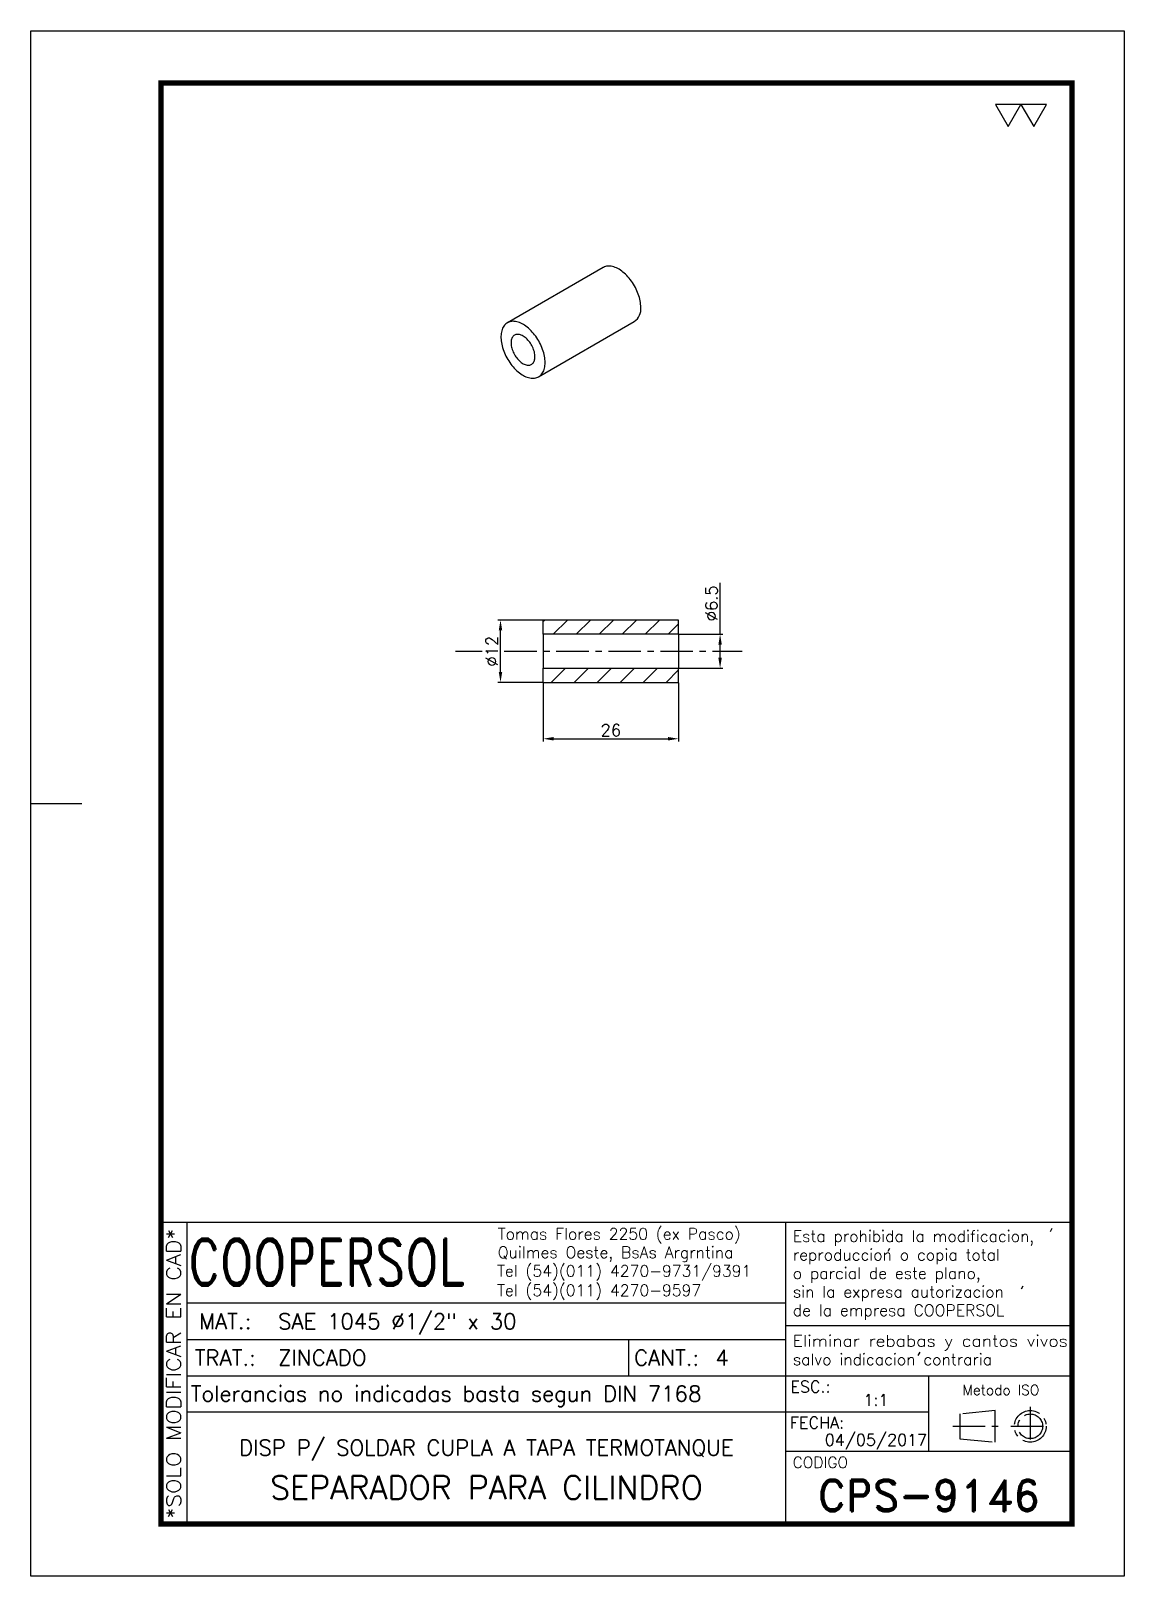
# Model space of a CAD drawing. Extents: x 0 to 210, y 0 to 297.
import ezdxf
from ezdxf.enums import TextEntityAlignment as Align

# ---------------------------------------------------------------- set-up
doc = ezdxf.new("R2010")
doc.units = 0
doc.header["$LTSCALE"] = 5
doc.header["$MEASUREMENT"] = 0
doc.linetypes.add('CENTER', pattern=[2, 1.25, -0.25, 0.25, -0.25])
doc.layers.get('0').update_dxf_attribs({"linetype": 'CONTINUOUS'})
doc.layers.get('DEFPOINTS').update_dxf_attribs({"linetype": 'CONTINUOUS'})
for name, color, linetype in [('1', 1, 'CENTER'), ('CL', 1, 'CENTER'), ('CO', 3, 'CONTINUOUS'), ('FI', 1, 'CONTINUOUS'), ('RY', 5, 'CONTINUOUS')]:
    doc.layers.add(name, color=color, linetype=linetype)
doc.styles.add('ROMAND', font='ROMAND')
doc.styles.add('ROMANS', font='ROMANS.SHX')
doc.dimstyles.new('1', dxfattribs={"dimtxt": 2.3, "dimasz": 2, "dimexe": 0.5, "dimexo": 0.0625, "dimgap": 0.5, "dimtad": 1, "dimdec": 4, "dimdsep": 46, "dimtxsty": 'ROMANS', "dimcen": -2, "dimclrt": 7, "dimadec": 0, "dimazin": 0, "dimtfac": 0.869565, "dimtdec": 4, "dimtmove": 0, "dimatfit": 3, "dimfxl": 1, "dimtolj": 1, "dimarcsym": 0})

# ---------------------------------------------------------------- blocks, each defined once
blk = doc.blocks.new('A4G')
blk.add_line((0, 148.5), (9.75, 148.5))
blk.add_lwpolyline([(0, 297), (210, 297), (210, 0), (0, 0)], close=True)
at = {"const_width": 1}
blk.add_lwpolyline([(25, 287), (200, 287), (200, 10), (25, 10)], close=True, dxfattribs=at)
blk = doc.blocks.new('COOPERSOLROT-02')
for p, q in [((0, 58), (175, 58)), ((0, 0), (0, 58)), ((5, 0), (5, 58)), ((120, 0), (120, 58)), ((175, 0), (175, 58)), ((5, 42.5), (120, 42.5)), ((120, 38.19), (175, 38.19)), ((5, 35.5), (120, 35.5)), ((89.89, 28.5), (89.89, 35.5)), ((5, 28.5), (175, 28.5)), ((147.5, 14), (147.5, 28.5)), ((147.5, 21.5), (5, 21.5)), ((120, 14), (175, 14)), ((0, 0), (175, 0))]:
    blk.add_line(p, q)
at = {"color": 1, "linetype": 'CENTER'}
blk.add_line((166.98, 22.51), (166.98, 15.06), dxfattribs=at)
for points in [[(152.09, 18.79), (161.93, 18.79)], [(163.26, 18.79), (170.71, 18.79)]]:
    blk.add_lwpolyline(points, dxfattribs=at)
at = {"layer": '1'}
for points in [[(170.85, 56.26), (171.21, 56.85)], [(139.66, 52.43), (140.02, 53.02)], [(165.28, 45.22), (165.64, 45.81)], [(145.46, 32.42), (145.82, 33.01)]]:
    blk.add_lwpolyline(points, dxfattribs=at)
blk.add_lwpolyline([(160.25, 18.79), (160.25, 21.83), (153.47, 21.16), (153.47, 16.41), (160.25, 15.74)], close=True, dxfattribs=at)
for radius in [3.05, 2.37]:
    blk.add_circle((166.98, 18.79), radius, dxfattribs=at)
at = {"style": 'ROMANS', "width": 0.996387}
blk.add_text('*SOLO MODIFICAR EN CAD*', height=2.7, rotation=90, dxfattribs=at).set_placement((3.77, 1.09), (3.77, 56.81), align=Align.FIT)
at = {"style": 'ROMAND', "width": 0.75}
blk.add_text('COOPERSOL', height=9, dxfattribs=at).set_placement((5.26, 45.85))
at = {"style": 'ROMANS'}
for s, p in [('MAT.:', (7.32, 37.47)), ('TRAT.:', (6.5, 30.47)), ('CANT.:', (90.89, 30.47)), ('Tolerancias no indicadas basta segun DIN 7168', (5.7, 23.56))]:
    blk.add_text(s, height=3, dxfattribs=at).set_placement(p)
for tag, height, style, p in [('CONJUNTO', 2.3, 'ROMANS', (62.5, 17.5)), ('SUBCONJUNTO', 3, 'ROMANS', (62.5, 11.5)), ('DENOMINACION', 4.5, 'ROMANS', (62.5, 4.75)), ('COD-PLA', 6, 'ROMAND', (147.5, 5.5))]:
    blk.add_attdef(tag, text='', height=height, dxfattribs=dict(style=style)).set_placement(p, align=Align.MIDDLE)
at = {"layer": '1', "style": 'ROMANS'}
for s, height, p in [('Tomas Flores 2250 (ex Pasco)', 2.2, (64.69, 54.68)), ('Esta prohibida la modificacion,', 2.2, (121.36, 54.23)), ('Quilmes Oeste, BsAs Argrntina', 2.2, (64.69, 51.12)), ('reproduccion o copia total', 2.2, (121.36, 50.67)), ('Tel (54)(011) 4270-9731/9391', 2.2, (64.55, 47.56)), ('o parcial de este plano,', 2.2, (121.36, 47.11)), ('Tel (54)(011) 4270-9597', 2.2, (64.55, 43.83)), ('sin la expresa autorizacion ', 2.2, (121.36, 43.55)), ('de la empresa COOPERSOL', 2.2, (121.36, 39.99)), ('salvo indicacion contraria', 2.2, (121.36, 30.54)), ('ESC.:', 2.25, (120.89, 25.29)), ('FECHA:', 2.25, (120.81, 18.36)), ('CODIGO', 2.16, (121.33, 10.78))]:
    blk.add_text(s, height=height, dxfattribs=at).set_placement(p)
at = {"layer": '1', "style": 'ROMANS', "width": 0.96139}
blk.add_text('Eliminar rebabas y cantos vivos', height=2.2, dxfattribs=at).set_placement((121.34, 34.1), (174.21, 34.1), align=Align.FIT)
at = {"layer": '1', "style": 'ROMANS'}
blk.add_text('Metodo ISO', height=1.948, dxfattribs=at).set_placement((161.34, 25.77), align=Align.MIDDLE)
for tag, p in [('MAT', (22.51, 37.47)), ('TRAT', (22.51, 30.47)), ('CANT', (106.49, 30.47))]:
    blk.add_attdef(tag, p, '', height=3, dxfattribs=at)
for tag, p in [('ESC', (137.33, 22.73)), ('FECHA', (137.33, 15.06))]:
    blk.add_attdef(tag, text='', height=2.25, dxfattribs=at).set_placement(p, align=Align.CENTER)
blk = doc.blocks.new('*D5')
at = {"layer": 'CO', "color": 0, "lineweight": -2}
for p, q in [((98.41, 171.7), (98.41, 160.44)), ((124.41, 171.7), (124.41, 160.44)), ((100.41, 160.94), (122.41, 160.94))]:
    blk.add_line(p, q, dxfattribs=at)
at = {"layer": 'CO', "color": 0}
for points in [[(100.41, 161.28), (100.41, 160.61), (98.41, 160.94)], [(122.41, 161.28), (122.41, 160.61), (124.41, 160.94)]]:
    blk.add_solid(points, dxfattribs=at)
at = {"layer": 'DEFPOINTS', "color": 0}
for p in [(98.41, 171.77), (124.41, 171.77), (124.41, 160.94)]:
    blk.add_point(p, dxfattribs=at)
at = {"layer": 'CO', "color": 7, "insert": (111.41, 162.59), "char_height": 2.3, "attachment_point": 5, "style": 'ROMANS'}
blk.add_mtext('\\A1;26', dxfattribs=at)
blk = doc.blocks.new('*D6')
at = {"layer": 'CO', "color": 0, "lineweight": -2}
for p, q in [((132.39, 181.02), (132.39, 190.92)), ((124.47, 181.02), (132.89, 181.02)), ((132.39, 176.52), (132.39, 179.02)), ((124.47, 174.52), (132.89, 174.52))]:
    blk.add_line(p, q, dxfattribs=at)
at = {"layer": 'CO', "color": 0}
for points in [[(132.06, 179.02), (132.73, 179.02), (132.39, 181.02)], [(132.06, 176.52), (132.73, 176.52), (132.39, 174.52)]]:
    blk.add_solid(points, dxfattribs=at)
at = {"layer": 'DEFPOINTS', "color": 0}
for p in [(124.41, 181.02), (132.39, 181.02), (124.41, 174.52)]:
    blk.add_point(p, dxfattribs=at)
at = {"layer": 'CO', "color": 7, "insert": (130.74, 186.97), "char_height": 2.3, "attachment_point": 5, "rotation": 90, "style": 'ROMANS'}
blk.add_mtext('\\A1;%%C6.5', dxfattribs=at)
blk = doc.blocks.new('*D7')
at = {"layer": 'CO', "color": 0, "lineweight": -2}
for p, q in [((98.35, 183.77), (89.71, 183.77)), ((90.21, 173.77), (90.21, 181.77)), ((98.35, 171.77), (89.71, 171.77))]:
    blk.add_line(p, q, dxfattribs=at)
at = {"layer": 'CO', "color": 0}
for points in [[(89.88, 181.77), (90.54, 181.77), (90.21, 183.77)], [(89.88, 173.77), (90.54, 173.77), (90.21, 171.77)]]:
    blk.add_solid(points, dxfattribs=at)
at = {"layer": 'DEFPOINTS', "color": 0}
for p in [(90.21, 183.77), (98.41, 183.77), (98.41, 171.77)]:
    blk.add_point(p, dxfattribs=at)
at = {"layer": 'CO', "color": 7, "insert": (88.56, 177.77), "char_height": 2.3, "attachment_point": 5, "rotation": 90, "style": 'ROMANS'}
blk.add_mtext('\\A1;%%C12', dxfattribs=at)

msp = doc.modelspace()

# ---------------------------------------------------------------- hatches: boundary and pattern name
at = {"layer": 'RY'}
h = msp.add_hatch(dxfattribs=at)
h.set_pattern_fill('ANSI31', color=256, scale=25, style=0)
h.set_pattern_definition([(45, (13380.426, -12202.4418), (-2.2097087, 2.2097087), [])])
h.paths.add_polyline_path([(124.41172, 171.76653), (124.41172, 174.51653), (98.41172, 174.51653), (98.41172, 171.76653)])
h.paths.add_polyline_path([(124.41172, 183.76653), (98.41172, 183.76653), (98.41172, 181.01653), (124.41172, 181.01653)])

# ---------------------------------------------------------------- linework, layer by layer
for p, q in [((124.41172, 183.76653), (98.41172, 183.76653)), ((98.41172, 181.01653), (98.41172, 183.76653)), ((124.41172, 181.01653), (124.41172, 183.76653)), ((124.41172, 181.01653), (98.41172, 181.01653)), ((98.41172, 181.01653), (98.41172, 174.51653)), ((124.41172, 181.01653), (124.41172, 174.51653)), ((98.41172, 174.51653), (124.41172, 174.51653)), ((98.41172, 171.76653), (98.41172, 174.51653)), ((124.41172, 171.76653), (124.41172, 174.51653)), ((98.41172, 171.76653), (124.41172, 171.76653))]:
    msp.add_line(p, q)
at = {"layer": 'CL'}
for p, q in [((81.57997, 177.76653), (86.68901, 177.76653)), ((90.93243, 177.76653), (136.62711, 177.76653))]:
    msp.add_line(p, q, dxfattribs=at)
at = {"layer": 'CO'}
for points in [[(187.74912, 278.60654), (190.19327, 282.83994), (185.30497, 282.83994)], [(192.63743, 278.60654), (195.08158, 282.83994), (190.19327, 282.83994)]]:
    msp.add_lwpolyline(points, close=True, dxfattribs=at)
at = {"layer": 'FI'}
for p, q in [((109.91624, 251.5177), (91.53147, 240.9044)), ((97.53098, 230.51181), (115.91576, 241.12512))]:
    msp.add_line(p, q, dxfattribs=at)
at = {"layer": 'FI', "flags": 128}
for points in [[(117.15864, 243.87218), (117.15105, 244.16956), (117.12829, 244.47465), (117.09046, 244.78634), (117.03768, 245.10353), (116.97015, 245.42507), (116.88811, 245.74983), (116.79185, 246.07663), (116.68171, 246.40431), (116.55809, 246.73169), (116.42144, 247.05761), (116.27223, 247.38089), (116.11101, 247.70037), (115.93836, 248.01492), (115.75488, 248.32341), (115.56124, 248.62473), (115.35814, 248.9178), (115.14629, 249.20158), (114.92646, 249.47505), (114.69943, 249.73723), (114.46601, 249.98719), (114.22705, 250.22402), (113.98339, 250.44688), (113.73592, 250.65497), (113.4855, 250.84755), (113.23305, 251.02392), (112.97947, 251.18347), (112.72566, 251.3256), (112.47252, 251.44983), (112.22098, 251.5557), (111.97192, 251.64282), (111.72625, 251.7109), (111.48483, 251.75969), (111.24854, 251.78901), (111.01821, 251.79875), (110.79468, 251.78889), (110.57874, 251.75946), (110.37117, 251.71056), (110.17271, 251.64237), (109.98407, 251.55513), (109.91624, 251.5177)], [(98.77387, 233.25888), (98.76627, 233.55626), (98.74352, 233.86134), (98.70568, 234.17303), (98.65291, 234.49022), (98.58538, 234.81177), (98.50333, 235.13653), (98.40707, 235.46333), (98.29693, 235.79101), (98.17331, 236.11839), (98.03666, 236.4443), (97.88745, 236.76758), (97.72624, 237.08707), (97.55358, 237.40161), (97.37011, 237.7101), (97.17647, 238.01142), (96.97336, 238.3045), (96.76151, 238.58828), (96.54168, 238.86175), (96.31465, 239.12393), (96.08124, 239.37388), (95.84227, 239.61071), (95.59862, 239.83357), (95.35114, 240.04166), (95.10073, 240.23424), (94.84828, 240.41062), (94.59469, 240.57016), (94.34088, 240.7123), (94.08775, 240.83652), (93.8362, 240.94239), (93.58715, 241.02952), (93.34147, 241.0976), (93.10005, 241.14638), (92.86376, 241.1757), (92.63344, 241.18545), (92.4099, 241.17559), (92.19397, 241.14615), (91.9864, 241.09725), (91.78793, 241.02906), (91.59929, 240.94182), (91.42115, 240.83585), (91.25414, 240.71151), (91.09886, 240.56927), (90.95586, 240.40963), (90.82567, 240.23315), (90.70874, 240.04048), (90.60549, 239.8323), (90.5163, 239.60936), (90.44148, 239.37244), (90.3813, 239.12242), (90.33597, 238.86017), (90.30566, 238.58663), (90.29048, 238.3028), (90.29048, 238.00967), (90.30566, 237.7083), (90.33597, 237.39978), (90.3813, 237.0852), (90.44148, 236.76569), (90.5163, 236.44239), (90.60549, 236.11646), (90.70874, 235.78908), (90.82567, 235.4614), (90.95586, 235.13461), (91.09886, 234.80986), (91.25414, 234.48834), (91.42115, 234.17118), (91.59929, 233.85952), (91.78793, 233.55448), (91.9864, 233.25715), (92.19397, 232.9686), (92.4099, 232.68985), (92.63344, 232.4219), (92.86376, 232.16572), (93.10005, 231.92222), (93.34147, 231.69227), (93.58715, 231.4767), (93.8362, 231.27627), (94.08775, 231.09171), (94.34088, 230.92368), (94.59469, 230.77277), (94.84828, 230.63953), (95.10073, 230.52443), (95.35114, 230.42789), (95.59862, 230.35025), (95.84227, 230.29179), (96.08124, 230.25272), (96.31465, 230.23318), (96.54168, 230.23324), (96.76151, 230.2529), (96.97336, 230.29208), (97.17647, 230.35065), (97.37011, 230.4284), (97.55358, 230.52506), (97.72624, 230.64026), (97.88745, 230.77361), (98.03666, 230.92462), (98.17331, 231.09275), (98.29693, 231.27741), (98.40707, 231.47792), (98.50333, 231.69358), (98.58538, 231.92361), (98.65291, 232.16719), (98.70568, 232.42345), (98.74352, 232.69146), (98.76627, 232.97027), (98.77387, 233.25888)], [(96.82932, 234.38144), (96.82167, 234.60216), (96.79879, 234.83024), (96.76081, 235.06416), (96.70799, 235.30237), (96.64069, 235.54328), (96.55934, 235.78528), (96.46451, 236.02677), (96.3568, 236.26614), (96.23695, 236.5018), (96.10575, 236.73217), (95.96406, 236.95573), (95.81285, 237.17099), (95.6531, 237.37651), (95.48589, 237.57093), (95.31232, 237.75295), (95.13356, 237.92137), (94.95079, 238.07505), (94.76522, 238.21298), (94.5781, 238.33425), (94.39067, 238.43803), (94.20417, 238.52365), (94.01985, 238.59054), (93.83893, 238.63824), (93.66262, 238.66644), (93.49209, 238.67495), (93.32847, 238.66372), (93.17286, 238.63282), (93.02629, 238.58246), (92.88973, 238.51297), (92.7641, 238.42481), (92.65023, 238.31858), (92.54887, 238.19497), (92.46071, 238.05481), (92.38633, 237.89903), (92.32622, 237.72868), (92.28078, 237.54488), (92.25032, 237.34885), (92.23504, 237.14191), (92.23504, 236.92542), (92.25032, 236.70083), (92.28078, 236.46964), (92.32622, 236.23338), (92.38633, 235.99362), (92.46071, 235.75196), (92.54887, 235.51001), (92.65023, 235.26938), (92.7641, 235.03167), (92.88973, 234.79846), (93.02629, 234.57131), (93.17286, 234.35172), (93.32847, 234.14115), (93.49209, 233.94102), (93.66262, 233.75264), (93.83893, 233.57728), (94.01985, 233.41609), (94.20417, 233.27016), (94.39067, 233.14046), (94.5781, 233.02784), (94.76522, 232.93305), (94.95079, 232.85674), (95.13356, 232.7994), (95.31232, 232.76142), (95.48589, 232.74305), (95.6531, 232.7444), (95.81285, 232.76549), (95.96406, 232.80615), (96.10575, 232.86613), (96.23695, 232.94502), (96.3568, 233.0423), (96.46451, 233.15731), (96.55934, 233.28931), (96.64069, 233.4374), (96.70799, 233.6006), (96.76081, 233.77782), (96.79879, 233.9679), (96.82167, 234.16955), (96.82932, 234.38144)]]:
    msp.add_lwpolyline(points, dxfattribs=at)
at = {"layer": 'FI'}
msp.add_arc((114.18285, 243.56385), 2.99172, 305.3966532, 5.9155272, dxfattribs=at)

# ---------------------------------------------------------------- block references
msp.add_blockref('A4G', (0, 0))
ref = msp.add_blockref('COOPERSOLROT-02', (25, 10))
ref.add_attrib('COD-PLA', 'CPS-9146', dxfattribs={"height": 6, "style": 'ROMAND'}).set_placement((172.5, 15.5), align=Align.MIDDLE)
ref.add_attrib('FECHA', '04/05/2017', dxfattribs={"layer": '1', "height": 2.25, "style": 'ROMANS'}).set_placement((162.33468, 25.061), align=Align.CENTER)
ref.add_attrib('MAT', 'SAE 1045 %%c1/2" x 30', (47.50529, 47.46815), dxfattribs={"layer": '1', "height": 3, "style": 'ROMANS'})
ref.add_attrib('TRAT', 'ZINCADO', (47.50529, 40.46815), dxfattribs={"layer": '1', "height": 3, "style": 'ROMANS'})
ref.add_attrib('ESC', '1:1', dxfattribs={"layer": '1', "height": 2.25, "style": 'ROMANS'}).set_placement((162.33468, 32.72855), align=Align.CENTER)
ref.add_attrib('CANT', '4', (131.49059, 40.46815), dxfattribs={"layer": '1', "height": 3, "style": 'ROMANS'})
ref.add_attrib('DENOMINACION', 'SEPARADOR PARA CILINDRO', dxfattribs={"height": 4.5, "style": 'ROMANS'}).set_placement((87.5, 17.03781), align=Align.MIDDLE)
ref.add_attrib('SUBCONJUNTO', 'DISP P/ SOLDAR CUPLA A TAPA TERMOTANQUE', dxfattribs={"height": 3, "style": 'ROMANS'}).set_placement((87.5, 24.47785), align=Align.MIDDLE)

# ---------------------------------------------------------------- dimensions: what is measured, and where the dimension line sits
at = {"layer": 'CO'}
for base, p1, p2, picture, middle in [((132.39272, 181.01653), (124.41172, 174.51653), (124.41172, 181.01653), '*D6', (130.74272, 186.96653)), ((90.21163, 183.76653), (98.41172, 171.76653), (98.41172, 183.76653), '*D7', (88.56163, 177.76653))]:
    dim = msp.add_linear_dim(base=base, p1=p1, p2=p2, angle=90, text='%%C<>', dimstyle='1', dxfattribs=at)
    dim.commit()
    dim.dimension.update_dxf_attribs({"geometry": picture, "text_midpoint": middle})
dim = msp.add_linear_dim(base=(124.41172, 160.94214), p1=(98.41172, 171.76653), p2=(124.41172, 171.76653), dimstyle='1', dxfattribs=at)
dim.commit()
dim.dimension.update_dxf_attribs({"geometry": '*D5', "text_midpoint": (111.41172, 162.59214)})

doc.saveas('drawing.dxf')
